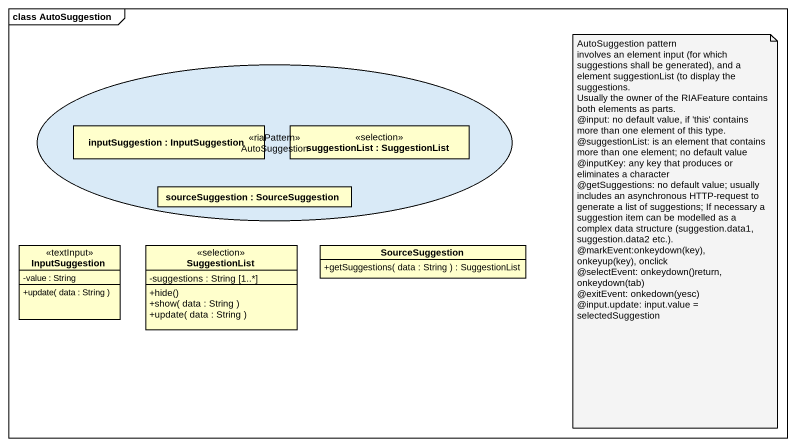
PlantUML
@startuml
mainframe class AutoSuggestion
allowmixing
hide circle
hide empty members
skinparam classAttributeIconSize 0
usecase AutoSuggestion <<riaPattern>>
rectangle "inputSuggestion : InputSuggestion" as inputSuggestion
rectangle "suggestionList : SuggestionList" as suggestionList <<selection>>
rectangle "sourceSuggestion : SourceSuggestion" as sourceSuggestion
class InputSuggestion <<textInput>> {
  -value : String
  +update( data : String )
}
class SuggestionList <<selection>> {
  -suggestions : String [1..*]
  +hide()
  +show( data : String )
  +update( data : String )
}
class SourceSuggestion {
  +getSuggestions( data : String ) : SuggestionList
}
inputSuggestion -right- suggestionList
suggestionList -left- sourceSuggestion
note as N1
  AutoSuggestion pattern
  involves an element input (for which suggestions shall be generated), and a element suggestionList (to display the suggestions.
  Usually the owner of the RIAFeature contains both elements as parts.
  ~@input: no default value, if 'this' contains more than one element of this type.
  ~@suggestionList: is an element that contains more than one element; no default value
  ~@inputKey: any key that produces or eliminates a character
  ~@getSuggestions: no default value; usually includes an asynchronous HTTP-request to generate a list of suggestions; If necessary a suggestion item can be modelled as a complex data structure (suggestion.data1, suggestion.data2 etc.).
  ~@markEvent:onkeydown(key), onkeyup(key), onclick
  ~@selectEvent: onkeydown()return, onkeydown(tab)
  ~@exitEvent: onkedown(yesc)
  ~@input.update: input.value = selectedSuggestion
end note
@enduml
